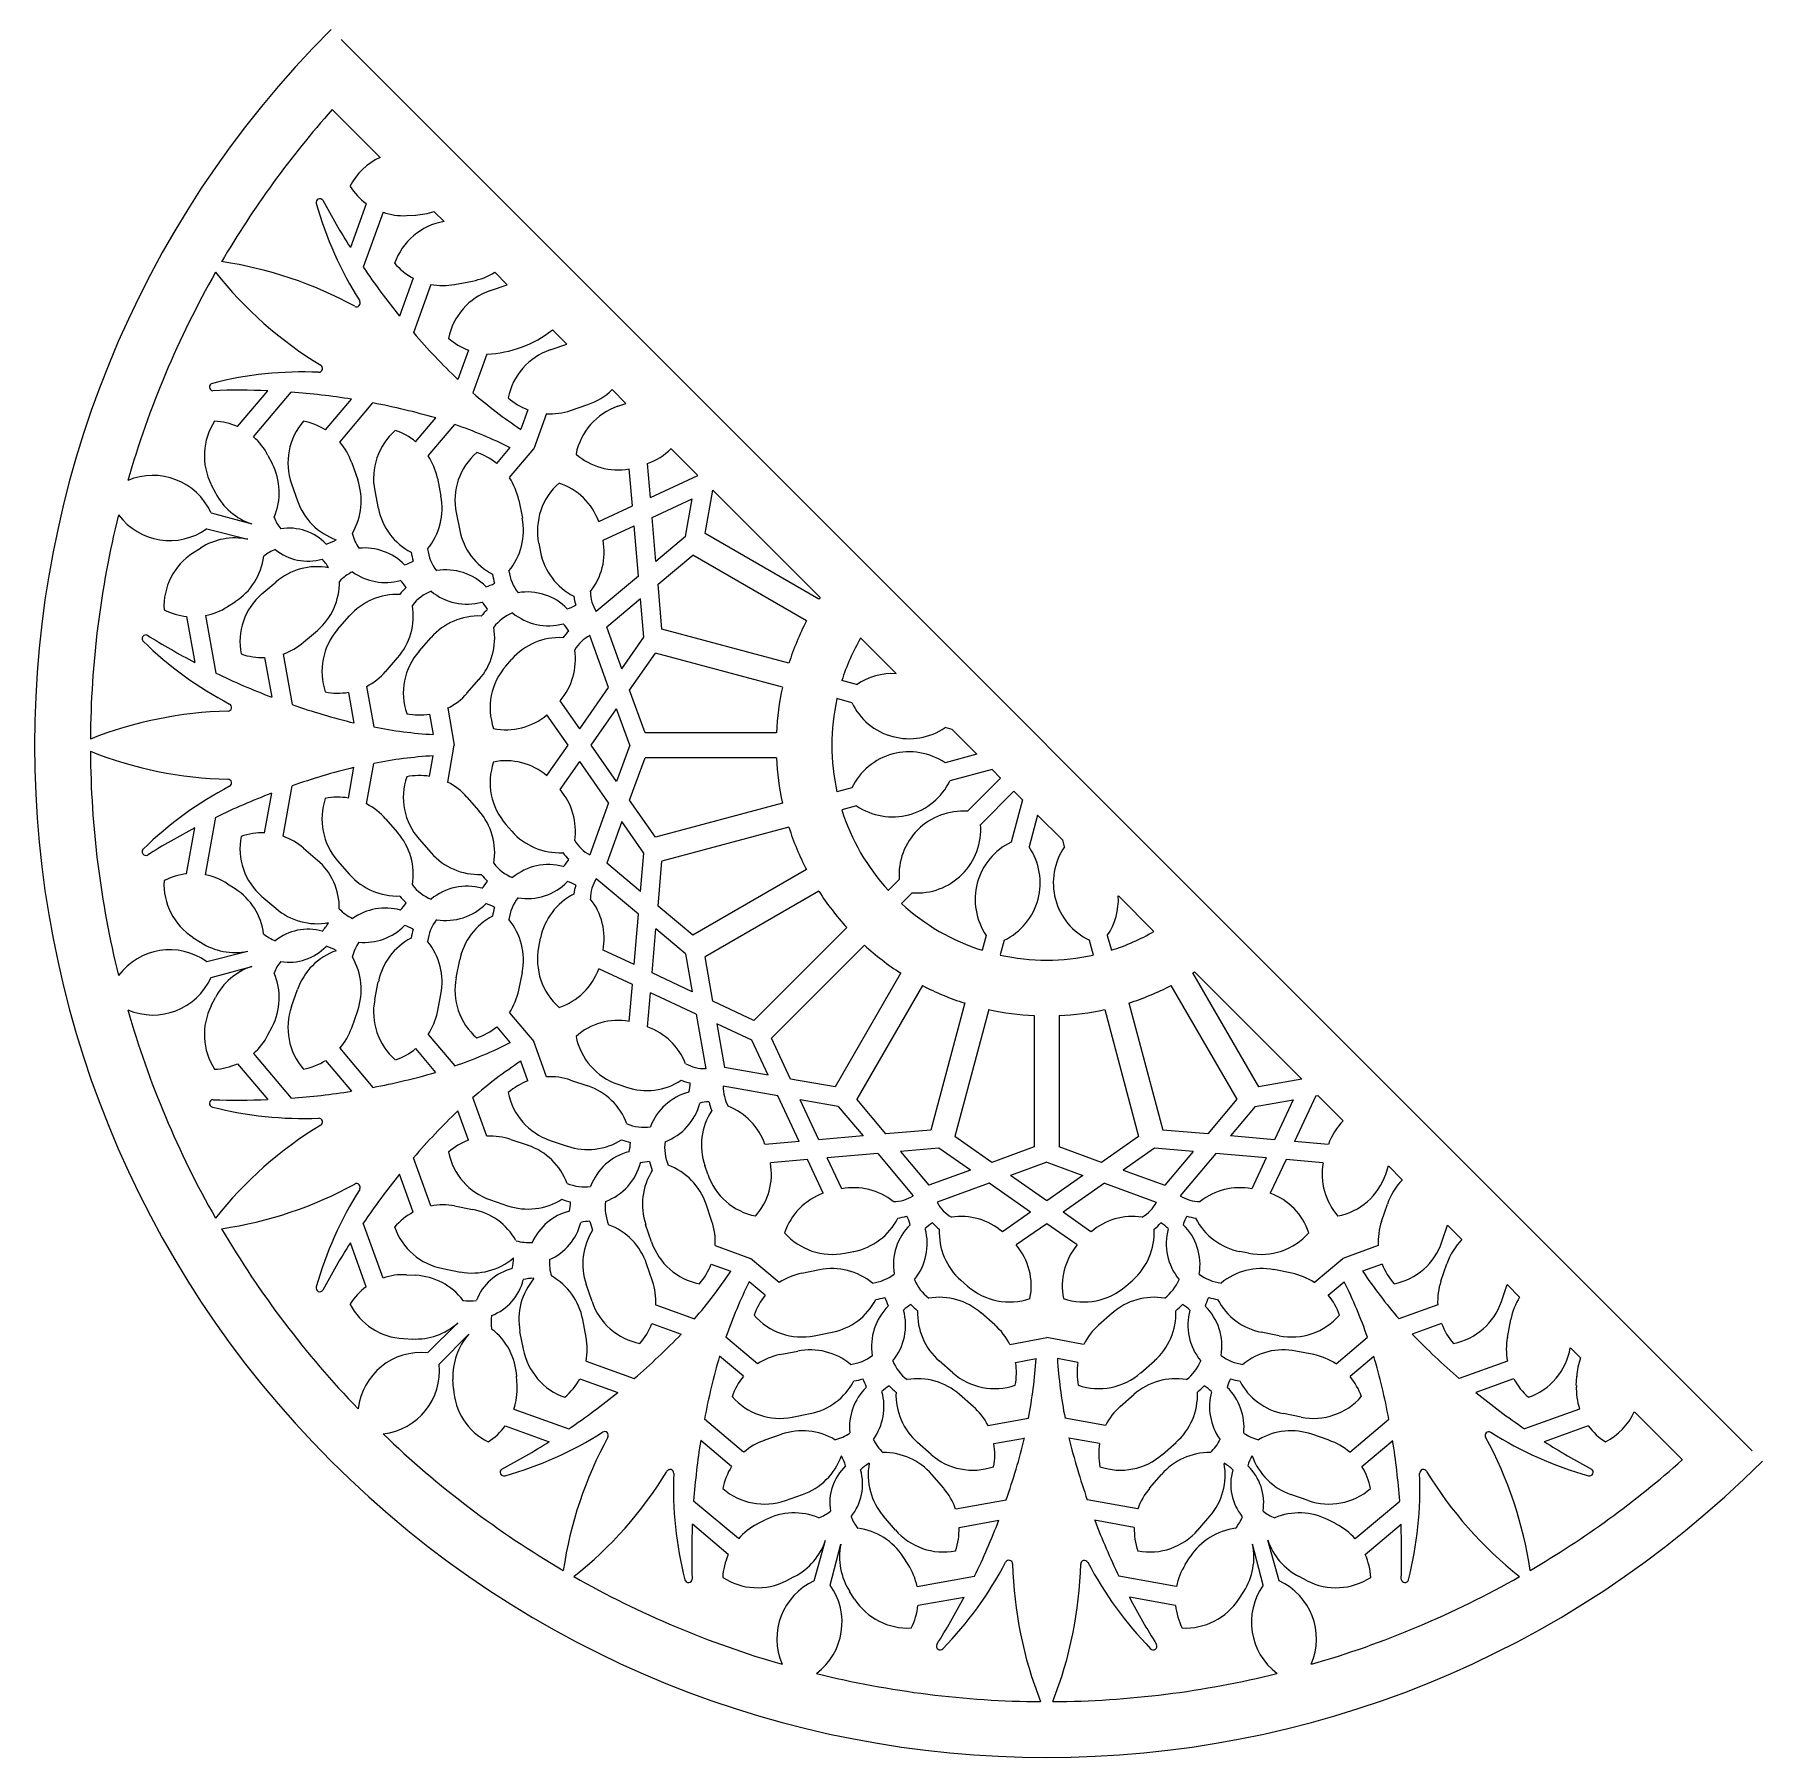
# Model space of a CAD drawing. Extents: x 60 to 307, y -7 to 240.
# Drawn here: x 59.9 to 183.6, y -7.1 to 116.3 of the extents above; entities that cross this region are included whole.
import ezdxf

# ---------------------------------------------------------------- set-up
doc = ezdxf.new("R2010")
doc.units = 0
doc.layers.get('0').update_dxf_attribs({"linetype": 'CONTINUOUS'})

msp = doc.modelspace()

# ---------------------------------------------------------------- linework, layer by layer
for p, q in [((81.83, 115.94), (182.89, 14.87)), ((81.18, 110.93), (84.61, 107.49)), ((83.62, 104.19), (82.48, 101.04)), ((84.82, 103.57), (83.4, 99.64)), ((86.51, 103.34), (87.16, 103.37)), ((88.47, 103.63), (89.2, 102.91)), ((92.83, 99.28), (93.72, 98.38)), ((86.98, 98.85), (86, 96.14)), ((88.25, 98.4), (87, 94.95)), ((89.95, 98.4), (91.23, 98.64)), ((92.51, 97.97), (93.72, 98.38)), ((96.79, 93.71), (97.99, 94.12)), ((96.96, 95.15), (97.99, 94.12)), ((90.94, 93.69), (90.18, 91.59)), ((92.26, 93.41), (91.26, 90.64)), ((74.4, 88.22), (76.56, 90.79)), ((75.53, 87.49), (78.23, 90.69)), ((101.23, 90.88), (102.22, 89.88)), ((80.71, 87.98), (82.57, 90.19)), ((81.72, 87.11), (84.09, 89.92)), ((95.2, 89.43), (94.69, 88.03)), ((96.52, 89.15), (95.61, 86.62)), ((98.25, 89.38), (99.49, 89.8)), ((101.64, 89.69), (102.22, 89.88)), ((87.15, 87.13), (88.6, 88.84)), ((88.06, 86.12), (89.96, 88.38)), ((92.97, 85.57), (93.93, 86.72)), ((105.46, 86.64), (107.38, 84.73)), ((76.58, 86.15), (76.88, 85.57)), ((82.58, 85.64), (83.01, 84.41)), ((93.87, 84.57), (95.61, 86.62)), ((103.97, 83.14), (103.76, 85.58)), ((88.71, 84.52), (88.97, 83.25)), ((102.68, 82.54), (102.45, 85.19)), ((103.97, 83.14), (107.38, 84.73)), ((72.51, 84.06), (72.81, 83.48)), ((78.26, 84.13), (78.69, 82.9)), ((84.23, 83.63), (84.48, 82.35)), ((94.54, 82.95), (94.8, 81.67)), ((104.1, 81.72), (106.97, 83.06)), ((106.49, 80.34), (106.97, 83.06)), ((107.89, 80.56), (108.44, 83.67)), ((108.44, 83.67), (116.13, 75.98)), ((72.51, 82.05), (75.42, 81.25)), ((90.06, 82.06), (90.31, 80.78)), ((100.27, 81.42), (102.68, 82.54)), ((104.37, 78.57), (104.1, 81.72)), ((72.2, 80.91), (75.13, 80.15)), ((100.59, 80.08), (102.8, 81.12)), ((103.12, 77.52), (102.8, 81.12)), ((116.04, 75.86), (107.89, 80.56)), ((71.2, 79.17), (71.75, 79.52)), ((95.97, 79.87), (96.1, 79.23)), ((106.49, 80.34), (104.37, 78.57)), ((104.52, 76.94), (107, 79.02)), ((115.15, 74.31), (107, 79.02)), ((76.15, 76.24), (77.14, 77.09)), ((103.12, 77.52), (100.08, 74.97)), ((104.8, 73.71), (104.52, 76.94)), ((73.68, 75.33), (74.23, 75.68)), ((103.26, 75.88), (100.84, 73.85)), ((103.5, 73.14), (103.26, 75.88)), ((70.75, 74.63), (71.34, 71.32)), ((72.1, 74.69), (72.84, 70.57)), ((81.56, 73.68), (82.42, 74.66)), ((79.13, 72.78), (80.12, 73.63)), ((87.4, 72.13), (88.26, 73.11)), ((100.98, 69.53), (99.63, 73.26)), ((101.92, 70.87), (100.84, 73.85)), ((101.92, 70.87), (103.5, 73.14)), ((113.89, 71.28), (104.8, 73.71)), ((119.02, 73.09), (121.57, 70.53)), ((77.66, 71.93), (78.3, 68.31)), ((102.48, 69.34), (104.34, 71.99)), ((113.43, 69.55), (104.34, 71.99)), ((76.34, 71.68), (76.85, 68.84)), ((85, 70.67), (85.86, 71.65)), ((93.61, 71.07), (94.04, 71.56)), ((83.63, 69.61), (84.15, 66.71)), ((90.83, 69.12), (91.69, 70.1)), ((98.91, 66.57), (100.98, 69.53)), ((103.59, 66.3), (102.48, 69.34)), ((118.74, 69.75), (117.68, 70.03)), ((82.35, 69.19), (82.74, 66.99)), ((98.91, 66.57), (97.5, 68.58)), ((118.39, 68.45), (117.33, 68.74)), ((88.16, 67.63), (88.42, 66.16)), ((89.45, 68.05), (89.92, 65.4)), ((98.09, 65.4), (96.56, 67.58)), ((99.72, 65.4), (101.54, 68)), ((102.49, 65.4), (101.54, 68)), ((113, 66.3), (103.59, 66.3)), ((125.58, 66.53), (125.08, 66.66)), ((125.58, 66.53), (127.35, 64.76)), ((88.16, 63.18), (88.42, 64.65)), ((89.45, 62.76), (89.92, 65.4)), ((96.56, 63.23), (98.09, 65.4)), ((101.54, 62.81), (99.72, 65.4)), ((102.49, 65.4), (101.54, 62.81)), ((102.48, 61.47), (103.59, 64.51)), ((113, 64.51), (103.59, 64.51)), ((127.35, 64.76), (125.08, 64.15)), ((82.35, 61.62), (82.74, 63.82)), ((83.63, 61.2), (84.15, 64.1)), ((97.5, 62.23), (98.91, 64.24)), ((100.98, 61.27), (98.91, 64.24)), ((128.45, 63.66), (125.43, 62.85)), ((128.45, 63.66), (129.06, 63.05)), ((76.34, 59.13), (76.85, 61.97)), ((77.66, 58.88), (78.3, 62.5)), ((118.39, 62.35), (117.33, 62.07)), ((129.06, 63.05), (126.68, 60.68)), ((130.01, 62.1), (127.63, 59.73)), ((130.01, 62.1), (130.62, 61.49)), ((90.83, 61.69), (91.69, 60.71)), ((100.98, 61.27), (99.63, 57.55)), ((104.34, 58.82), (102.48, 61.47)), ((113.43, 61.26), (104.34, 58.82)), ((118.73, 61.06), (117.68, 60.78)), ((130.62, 61.49), (129.81, 58.47)), ((70.75, 56.18), (71.34, 59.49)), ((72.1, 56.12), (72.84, 60.24)), ((85, 60.14), (85.86, 59.16)), ((93.61, 59.73), (94.04, 59.24)), ((101.92, 59.93), (100.84, 56.96)), ((103.5, 57.67), (101.92, 59.93)), ((113.89, 59.53), (104.8, 57.09)), ((131.71, 60.39), (131.1, 58.13)), ((131.71, 60.39), (133.48, 58.62)), ((87.4, 58.67), (88.26, 57.69)), ((133.48, 58.62), (133.62, 58.13)), ((79.13, 58.03), (80.12, 57.18)), ((81.56, 57.12), (82.42, 56.14)), ((103.26, 54.92), (100.84, 56.96)), ((103.26, 54.92), (103.5, 57.67)), ((104.52, 53.87), (104.8, 57.09)), ((103.12, 53.29), (100.08, 55.84)), ((115.15, 56.5), (107, 51.79)), ((121.79, 55.78), (121.01, 55)), ((73.68, 55.48), (74.23, 55.13)), ((76.15, 54.57), (77.14, 53.72)), ((116.04, 54.95), (107.89, 50.24)), ((122.73, 54.83), (121.96, 54.06)), ((137.49, 54.61), (140.04, 52.06)), ((102.8, 49.69), (103.12, 53.29)), ((107, 51.79), (104.52, 53.87)), ((104.1, 49.09), (104.37, 52.24)), ((106.49, 50.47), (104.37, 52.24)), ((118.04, 52.35), (111.38, 45.69)), ((71.2, 51.64), (71.75, 51.29)), ((95.97, 50.94), (96.1, 51.58)), ((119.3, 51.08), (112.65, 44.43)), ((128.02, 51.78), (127.73, 50.72)), ((129.31, 51.43), (129.03, 50.38)), ((135.41, 51.43), (135.69, 50.38)), ((136.7, 51.78), (136.99, 50.72)), ((72.2, 49.9), (75.13, 50.66)), ((72.51, 48.76), (75.42, 49.56)), ((90.06, 48.75), (90.31, 50.03)), ((102.8, 49.69), (100.59, 50.72)), ((106.49, 50.47), (106.97, 47.75)), ((108.45, 47.06), (107.89, 50.24)), ((84.23, 47.18), (84.48, 48.46)), ((94.54, 47.86), (94.8, 49.13)), ((102.68, 48.27), (100.27, 49.39)), ((106.97, 47.75), (104.1, 49.09)), ((121.91, 49.09), (117.2, 40.93)), ((142.81, 49.09), (147.52, 40.93)), ((142.94, 49.17), (150.63, 41.48)), ((72.51, 46.75), (72.81, 47.33)), ((78.26, 46.68), (78.69, 47.91)), ((88.71, 46.28), (88.97, 47.56)), ((102.45, 45.62), (102.68, 48.27)), ((103.76, 45.23), (103.97, 47.66)), ((107.25, 46.14), (103.97, 47.66)), ((111.38, 45.69), (108.45, 47.06)), ((123.46, 48.19), (118.75, 40.04)), ((141.26, 48.19), (145.97, 40.04)), ((82.58, 45.17), (83.01, 46.41)), ((93.87, 46.24), (95.61, 44.18)), ((107.25, 46.14), (107.94, 42.23)), ((126.49, 46.94), (124.05, 37.84)), ((128.21, 46.48), (125.78, 37.38)), ((131.47, 46.05), (131.47, 36.63)), ((133.25, 46.05), (133.25, 36.63)), ((136.51, 46.48), (138.94, 37.38)), ((138.23, 46.94), (140.67, 37.84)), ((76.58, 44.66), (76.88, 45.24)), ((88.06, 44.68), (89.96, 42.43)), ((92.97, 45.23), (93.93, 44.09)), ((111.24, 44.28), (108.73, 45.45)), ((108.73, 45.45), (109.28, 42.33)), ((81.72, 43.7), (84.09, 40.89)), ((87.15, 43.67), (88.59, 41.97)), ((96.52, 41.66), (95.61, 44.18)), ((112.4, 41.78), (111.24, 44.28)), ((114.01, 41.49), (112.65, 44.43)), ((74.39, 42.59), (76.56, 40.02)), ((75.53, 43.32), (78.23, 40.12)), ((80.71, 42.83), (82.56, 40.62)), ((95.2, 41.37), (94.69, 42.78)), ((112.4, 41.78), (109.28, 42.33)), ((98.25, 41.42), (99.49, 41.01)), ((101.64, 41.12), (102.26, 40.91)), ((113.09, 40.29), (109.19, 40.98)), ((117.2, 40.93), (114.01, 41.49)), ((150.63, 41.48), (147.52, 40.93)), ((92.26, 37.4), (91.26, 40.17)), ((114.62, 37.02), (113.09, 40.29)), ((116.04, 37.14), (114.7, 40.01)), ((117.42, 39.53), (114.7, 40.01)), ((120.83, 37.56), (118.75, 40.04)), ((145.97, 40.04), (143.89, 37.56)), ((147.3, 39.53), (150.01, 40.01)), ((150.01, 40.01), (148.68, 37.14)), ((151.63, 40.29), (150.1, 37.02)), ((151.63, 40.29), (151.78, 40.32)), ((151.78, 40.32), (153.6, 38.51)), ((90.94, 37.12), (90.18, 39.22)), ((117.42, 39.53), (119.2, 37.42)), ((147.3, 39.53), (145.52, 37.42)), ((93.98, 37.16), (95.21, 36.75)), ((119.2, 37.42), (116.04, 37.14)), ((124.05, 37.84), (120.83, 37.56)), ((128.43, 35.52), (125.78, 37.38)), ((138.94, 37.38), (136.29, 35.52)), ((143.89, 37.56), (140.67, 37.84)), ((148.68, 37.14), (145.52, 37.42)), ((96.79, 37.1), (98.02, 36.68)), ((114.62, 37.02), (112.18, 36.8)), ((120.25, 36.16), (116.64, 35.85)), ((120.25, 36.16), (122.79, 33.13)), ((124.63, 36.55), (121.88, 36.31)), ((121.88, 36.31), (123.91, 33.88)), ((126.89, 34.96), (124.63, 36.55)), ((131.47, 36.63), (128.43, 35.52)), ((136.29, 35.52), (133.25, 36.63)), ((140.09, 36.55), (137.83, 34.96)), ((142.84, 36.31), (140.09, 36.55)), ((142.84, 36.31), (140.81, 33.88)), ((144.47, 36.16), (141.92, 33.13)), ((148.07, 35.85), (144.47, 36.16)), ((152.53, 36.8), (150.1, 37.02)), ((86.98, 31.96), (86, 34.67)), ((88.24, 32.41), (87, 35.86)), ((108.08, 34.68), (107.87, 35.3)), ((115.22, 35.72), (112.57, 35.49)), ((116.35, 33.31), (115.22, 35.72)), ((117.68, 33.63), (116.64, 35.85)), ((126.89, 34.96), (123.91, 33.88)), ((132.36, 35.53), (129.77, 34.59)), ((132.36, 35.53), (134.95, 34.59)), ((137.83, 34.96), (140.81, 33.88)), ((148.07, 35.85), (147.04, 33.63)), ((149.5, 35.72), (148.37, 33.31)), ((152.14, 35.49), (149.5, 35.72)), ((156.64, 34.68), (156.84, 35.27)), ((156.84, 35.27), (157.83, 34.27)), ((128.23, 34.03), (124.51, 32.67)), ((131.19, 31.95), (128.23, 34.03)), ((132.36, 32.77), (129.77, 34.59)), ((134.95, 34.59), (132.36, 32.77)), ((136.49, 34.03), (133.53, 31.95)), ((136.49, 34.03), (140.21, 32.67)), ((89.95, 32.41), (91.23, 32.16)), ((92.51, 32.83), (93.74, 32.42)), ((108.38, 31.3), (107.96, 32.53)), ((156.34, 31.3), (156.76, 32.53)), ((84.82, 27.24), (83.39, 31.17)), ((104.05, 29.83), (103.63, 31.07)), ((131.19, 31.95), (129.19, 30.55)), ((132.36, 31.13), (130.18, 29.61)), ((134.54, 29.61), (132.36, 31.13)), ((135.53, 30.55), (133.53, 31.95)), ((160.67, 29.83), (161.07, 31.03)), ((161.07, 31.03), (162.1, 30)), ((83.61, 26.62), (82.48, 29.77)), ((108.61, 29.56), (111.14, 28.65)), ((113.19, 26.92), (111.14, 28.65)), ((117.9, 29.01), (118.53, 29.14)), ((146.82, 29.01), (146.18, 29.14)), ((151.52, 26.92), (153.58, 28.65)), ((156.11, 29.56), (153.58, 28.65)), ((86.5, 27.47), (87.15, 27.44)), ((89.1, 27.92), (90.38, 27.67)), ((104.12, 27.02), (103.7, 28.26)), ((108.33, 28.24), (109.74, 27.73)), ((114.81, 27.58), (116.09, 27.84)), ((149.91, 27.58), (148.63, 27.84)), ((156.39, 28.24), (154.98, 27.73)), ((160.6, 27.02), (161.02, 28.26)), ((99.79, 25.55), (99.37, 26.79)), ((112.19, 26.01), (111.05, 26.98)), ((126.69, 26.66), (126.2, 27.09)), ((138.03, 26.66), (138.52, 27.09)), ((152.53, 26.01), (153.67, 26.98)), ((164.93, 25.55), (165.34, 26.77)), ((165.34, 26.77), (166.23, 25.87)), ((104.35, 25.31), (107.13, 24.31)), ((160.37, 25.31), (157.59, 24.31)), ((88.02, 21.9), (90.17, 24.02)), ((99.36, 22.99), (99.12, 24.27)), ((104.08, 23.98), (106.17, 23.22)), ((128.65, 23.88), (127.67, 24.74)), ((136.07, 23.88), (137.05, 24.74)), ((160.64, 23.98), (158.54, 23.22)), ((165.36, 22.99), (165.6, 24.27)), ((86.28, 22.91), (86.93, 22.87)), ((88.85, 21.06), (90.97, 23.22)), ((94.87, 22.14), (94.63, 23.42)), ((111.64, 21.1), (109.38, 23)), ((115.71, 23.1), (116.98, 23.36)), ((129.71, 22.49), (132.36, 22.97)), ((135, 22.49), (132.36, 22.97)), ((149.01, 23.1), (147.73, 23.36)), ((153.08, 21.1), (155.33, 23)), ((99.36, 21.29), (102.81, 20.04)), ((110.63, 20.2), (108.92, 21.64)), ((113.24, 21.76), (114.52, 22.01)), ((125.63, 20.44), (124.65, 21.3)), ((130.13, 21.2), (131.6, 21.47)), ((134.59, 21.2), (133.12, 21.47)), ((139.09, 20.44), (140.07, 21.3)), ((151.48, 21.76), (150.2, 22.01)), ((154.09, 20.2), (155.8, 21.64)), ((165.36, 21.29), (161.9, 20.04)), ((169.87, 22.24), (170.59, 21.52)), ((89.86, 19.32), (89.83, 19.97)), ((94.43, 19.55), (94.39, 20.2)), ((98.91, 20.03), (101.63, 19.05)), ((165.8, 20.02), (163.09, 19.04)), ((170.29, 19.55), (170.32, 20.2)), ((127.09, 18.04), (126.11, 18.9)), ((137.62, 18.04), (138.6, 18.9)), ((94.19, 17.86), (98.12, 16.44)), ((114.13, 17.27), (115.41, 17.53)), ((150.59, 17.27), (149.31, 17.53)), ((170.53, 17.86), (166.59, 16.44)), ((174.45, 17.66), (177.89, 14.22)), ((93.57, 16.66), (96.72, 15.52)), ((110.65, 14.77), (107.85, 17.14)), ((128.15, 16.68), (131.06, 17.2)), ((136.57, 16.68), (133.66, 17.2)), ((154.06, 14.77), (156.87, 17.14)), ((171.15, 16.66), (167.99, 15.52)), ((109.78, 13.75), (107.58, 15.61)), ((112.13, 15.62), (113.36, 16.05)), ((124.08, 14.61), (123.1, 15.47)), ((128.58, 15.39), (130.77, 15.78)), ((136.14, 15.39), (133.94, 15.78)), ((140.64, 14.61), (141.62, 15.47)), ((152.59, 15.62), (151.36, 16.05)), ((154.94, 13.75), (157.14, 15.61)), ((124.99, 12.18), (124.14, 13.16)), ((139.73, 12.18), (140.58, 13.16)), ((110.27, 8.58), (107.07, 11.27)), ((113.64, 11.31), (114.87, 11.74)), ((125.84, 10.7), (129.45, 11.35)), ((138.88, 10.7), (135.26, 11.35)), ((151.08, 11.31), (149.85, 11.74)), ((154.45, 8.58), (157.64, 11.27)), ((111.61, 9.63), (112.19, 9.92)), ((121.52, 9.19), (120.67, 10.18)), ((143.19, 9.19), (144.04, 10.18)), ((153.1, 9.63), (152.52, 9.92)), ((109.54, 7.44), (106.98, 9.6)), ((126.08, 9.38), (128.92, 9.89)), ((138.63, 9.38), (135.79, 9.89)), ((155.18, 7.44), (157.74, 9.6)), ((115.71, 5.55), (116.52, 8.47)), ((116.85, 5.25), (117.61, 8.17)), ((147.87, 5.25), (147.11, 8.17)), ((149.01, 5.55), (148.2, 8.47)), ((122.43, 6.73), (122.08, 7.27)), ((142.28, 6.73), (142.63, 7.27)), ((113.7, 5.56), (114.28, 5.86)), ((123.07, 5.15), (127.19, 5.88)), ((141.64, 5.15), (137.52, 5.88)), ((151.02, 5.56), (150.44, 5.86)), ((118.59, 4.25), (118.24, 4.79)), ((123.14, 3.8), (126.44, 4.39)), ((141.58, 3.79), (138.28, 4.39)), ((146.12, 4.25), (146.47, 4.79))]:
    msp.add_line(p, q)
for centre, radius, start, end in [((132.36, 65.4), 72.5, 135, 315), ((132.36, 65.4), 68.5, 138.3476, 149.6346), ((86.5, 103.37), 4.54, 114.6323, 153.0612), ((86.28, 107.87), 4.54, 212.6401, 234.1011), ((80.29, 104.28), 0.268, 34.9796, 195.6264), ((105.24, 111.26), 26.17, 195.6264, 212.4438), ((125.7, 128.4), 51.15, 207.9381, 212.3327), ((86.28, 107.87), 4.54, 251.2219, 272.8507), ((89.94, 98.43), 4.54, 99.4924, 160.9477), ((86.93, 107.91), 4.54, 272.8507, 289.8431), ((132.36, 65.4), 68.5, 150.363, 163.9307), ((95.18, 116.98), 28.52, 218.3676, 238.6807), ((69.11, 71.82), 28.52, 61.3193, 81.6343), ((125.7, 128.4), 51.15, 214.2104, 219.1002), ((89.1, 102.87), 4.54, 220.5266, 242.15), ((90.38, 103.11), 4.54, 280.7372, 302.5431), ((89.1, 102.87), 4.54, 259.1244, 280.7372), ((93.97, 93.67), 4.54, 108.7205, 168.9311), ((82.92, 97.07), 0.268, 241.3193, 32.4438), ((125.7, 128.4), 51.15, 220.8377, 226.0228), ((92.52, 97.95), 4.54, 228.5099, 249.6309), ((91.93, 101.54), 8.13, 272.3589, 308.2127), ((98.24, 89.41), 4.54, 108.7205, 168.9311), ((79.09, 65.97), 26.17, 87.5562, 104.3736), ((80.22, 92.39), 0.268, 267.5562, 58.6807), ((72.66, 91.06), 0.268, 104.3736, 265.0204), ((74.48, 39.68), 51.15, 87.6673, 92.0619), ((74.48, 39.68), 51.15, 80.8998, 85.7896), ((113.04, 115.68), 33.19, 228.9887, 236.4285), ((98.03, 94.1), 4.54, 288.7205, 314.7597), ((74.48, 39.68), 51.15, 73.9754, 79.1623), ((96.8, 93.68), 4.54, 228.5099, 249.3793), ((96.8, 93.68), 4.54, 266.5126, 288.7205), ((103.1, 85.38), 4.54, 108.7205, 168.9311), ((76.56, 86.14), 4.54, 146.9388, 207.1493), ((72.54, 84.08), 4.54, 65.8989, 87.3599), ((82.55, 85.63), 4.54, 139.0523, 199.2628), ((78.29, 84.14), 4.54, 57.85, 79.4734), ((88.68, 84.52), 4.54, 131.0689, 191.2795), ((84.26, 83.64), 4.54, 50.3691, 71.4901), ((79.16, 56.99), 33.19, 63.5715, 71.0113), ((72.54, 84.08), 4.54, 27.1493, 48.7781), ((78.29, 84.14), 4.54, 19.2628, 40.8756), ((102.26, 89.87), 4.54, 289.2057, 314.7597), ((72.84, 83.5), 4.54, 337.1413, 27.1493), ((84.26, 83.64), 4.54, 11.2795, 33.225), ((94.51, 82.94), 4.54, 131.0689, 191.2795), ((90.09, 82.06), 4.54, 50.6207, 71.4901), ((101.65, 89.66), 4.54, 228.5099, 280.141), ((68.34, 80.16), 4.57, 24.4111, 113.2803), ((78.72, 82.91), 4.54, 329.2548, 19.2628), ((90.09, 82.06), 4.54, 11.2795, 33.4874), ((100.42, 80.76), 4.54, 131.0689, 191.2795), ((96, 79.87), 4.54, 19.859, 71.4901), ((76.85, 85.56), 4.54, 207.1493, 251.6416), ((84.51, 82.36), 4.54, 320.39, 11.2795), ((132.36, 65.4), 68.5, 166.0664, 179.6346), ((69.54, 84.63), 4.57, 216.7186, 305.5889), ((80.07, 82.92), 3.28, 201.3344, 218.1859), ((82.98, 84.4), 4.54, 199.2628, 250.4155), ((88.94, 83.24), 4.54, 191.2795, 242.3082), ((78.08, 77.26), 3.69, 43.8, 99.1177), ((85.81, 81.35), 3.28, 193.4479, 214.1545), ((94.77, 81.67), 4.54, 191.2795, 242.3082), ((90.34, 80.78), 4.54, 320.39, 11.2795), ((74.21, 75.71), 4.54, 78.3584, 122.8507), ((78.32, 76.38), 3.28, 111.8141, 128.6656), ((79.43, 82.28), 3.69, 230.8823, 286.2), ((79.82, 82.95), 3.28, 286.4914, 300.0404), ((83.49, 75.5), 4.03, 44.582, 95.5993), ((91.26, 79.91), 4.48, 188.8309, 197.2172), ((91.26, 79.89), 3.28, 187.5964, 217.5301), ((100.55, 80.12), 4.54, 191.2795, 242.9537), ((96.12, 79.23), 4.54, 321.2715, 10.7943), ((73.67, 75.35), 4.54, 122.8507, 183.0612), ((71.77, 79.5), 4.54, 302.8507, 352.8587), ((80.1, 73.65), 4.54, 79.5845, 130.7372), ((78.08, 76.48), 3.28, 29.9596, 43.5086), ((85.43, 81.47), 3.28, 286.4914, 298.1535), ((77.16, 77.07), 4.54, 310.7372, 0.7452), ((84.08, 74.88), 3.28, 115.9088, 136.5521), ((84.99, 81.09), 4.03, 234.3591, 285.418), ((83.68, 74.96), 3.28, 31.8465, 43.5086), ((89.32, 73.93), 4.03, 44.582, 99.4395), ((91.26, 79.89), 3.28, 286.4914, 298.1535), ((97.09, 78.33), 4.48, 188.8309, 197.2172), ((97.09, 78.32), 3.28, 187.5964, 217.5301), ((79.11, 72.8), 4.54, 130.7372, 190.9477), ((85.84, 71.67), 4.54, 87.6918, 138.7205), ((89.51, 73.4), 4.48, 132.7828, 141.1691), ((89.52, 73.41), 3.28, 112.4699, 142.4036), ((90.83, 79.54), 4.03, 230.5605, 285.418), ((89.52, 73.41), 3.28, 31.8465, 43.5086), ((95.15, 72.35), 4.03, 44.582, 99.4395), ((102.91, 76.76), 4.48, 188.8309, 197.2172), ((102.46, 76.44), 2.79, 180.8844, 211.6876), ((132.36, 65.4), 19.38, 146.9137, 147.3559), ((71.22, 79.14), 4.54, 242.6401, 264.1011), ((71.22, 79.14), 4.54, 281.2219, 302.8507), ((82.45, 74.65), 4.54, 318.7205, 9.61), ((91.67, 70.12), 4.54, 87.6918, 138.7205), ((95.35, 71.84), 4.48, 132.7828, 141.1691), ((95.35, 71.85), 3.28, 112.4699, 142.4036), ((96.66, 77.99), 4.03, 230.5605, 285.418), ((97.09, 78.32), 3.28, 286.4914, 298.1535), ((132.36, 65.4), 19.38, 152.6441, 162.3559), ((67.83, 73.03), 0.268, 64.9796, 225.6264), ((95.09, 116.63), 51.15, 237.9381, 242.3327), ((84.98, 70.69), 4.54, 138.7205, 198.9311), ((88.28, 73.09), 4.54, 318.7205, 9.61), ((97.46, 68.57), 4.54, 87.0463, 138.7205), ((101.18, 70.29), 4.48, 132.7828, 141.1691), ((95.35, 71.85), 3.28, 31.8465, 43.5086), ((100.95, 70.8), 2.79, 118.3124, 149.1156), ((132.36, 65.4), 15.39, 150.0618, 162.5038), ((85.94, 91.55), 26.17, 225.6264, 242.4438), ((76.17, 76.22), 4.54, 250.5266, 272.15), ((76.17, 76.22), 4.54, 289.1244, 310.7372), ((90.81, 69.14), 4.54, 138.7205, 198.9311), ((94.06, 71.54), 4.54, 319.2057, 8.7285), ((95.09, 116.63), 51.15, 244.2104, 249.1002), ((81.59, 73.67), 4.54, 296.775, 318.7205), ((97.03, 68.08), 4.54, 138.7205, 198.9311), ((132.36, 65.4), 19.38, 167.6441, 177.3559), ((121.31, 65.96), 4.57, 86.678, 124.2162), ((73.71, 68.11), 0.268, 271.3193, 62.4438), ((95.09, 116.63), 51.15, 250.8377, 256.0228), ((81.59, 73.67), 4.54, 258.5099, 279.6309), ((87.42, 72.11), 4.54, 296.5126, 318.7205), ((132.36, 65.4), 15.39, 167.4962, 192.5038), ((122.51, 70.44), 4.57, 205.7277, 304.2723), ((74.37, 39.33), 28.52, 91.3193, 111.6343), ((87.42, 72.11), 4.54, 258.5099, 279.3793), ((93.63, 71.05), 4.54, 258.5099, 310.141), ((90.49, 99.29), 33.19, 258.9887, 266.4285), ((132.36, 65.4), 68.5, 180.363, 193.9307), ((74.37, 91.48), 28.52, 248.3676, 268.6807), ((90.49, 31.52), 33.19, 93.5715, 101.0113), ((132.36, 65.4), 19.38, 182.6441, 192.3559), ((122.51, 60.36), 4.57, 55.7838, 154.2162), ((95.09, 14.18), 51.15, 103.9754, 109.1623), ((90.81, 61.67), 4.54, 161.0689, 221.2795), ((87.42, 58.69), 4.54, 80.6207, 101.4901), ((97.03, 62.73), 4.54, 161.0689, 221.2795), ((93.63, 59.75), 4.54, 49.859, 101.4901), ((85.94, 39.26), 26.17, 117.5562, 134.3736), ((95.09, 14.18), 51.15, 110.8998, 115.7896), ((73.71, 62.7), 0.268, 297.5562, 88.6807), ((87.42, 58.69), 4.54, 41.2795, 63.4874), ((94.06, 59.26), 4.54, 351.2715, 40.7943), ((121.31, 64.84), 4.57, 235.7277, 334.2723), ((84.98, 60.12), 4.54, 161.0689, 221.2795), ((81.59, 57.14), 4.54, 80.3691, 101.4901), ((81.59, 57.14), 4.54, 41.2795, 63.225), ((88.28, 57.71), 4.54, 350.39, 41.2795), ((132.36, 65.4), 15.39, 197.4962, 222.5038), ((126.35, 56.11), 4.57, 85.7838, 184.2162), ((95.09, 14.18), 51.15, 117.6673, 122.0619), ((132.36, 65.4), 19.38, 197.6441, 207.3559), ((123.07, 59.39), 4.57, 265.7277, 4.2723), ((79.11, 58.01), 4.54, 169.0523, 229.2628), ((76.17, 54.59), 4.54, 87.85, 109.4734), ((76.17, 54.59), 4.54, 49.2628, 70.8756), ((82.45, 56.16), 4.54, 350.39, 41.2795), ((97.46, 62.24), 4.54, 221.2795, 272.9537), ((100.95, 60.01), 2.79, 210.8844, 241.6876), ((131.8, 54.35), 4.57, 115.7838, 214.2162), ((67.83, 57.78), 0.268, 134.3736, 295.0204), ((77.15, 53.74), 4.54, 359.2548, 49.2628), ((91.67, 60.69), 4.54, 221.2795, 272.3082), ((95.35, 58.95), 3.28, 217.5964, 247.5301), ((101.18, 60.52), 4.48, 218.8309, 227.2172), ((95.35, 58.95), 3.28, 316.4914, 328.1535), ((127.32, 55.55), 4.57, 295.7277, 34.2723), ((137.4, 55.55), 4.57, 145.7838, 244.2162), ((73.67, 55.46), 4.54, 176.9388, 237.1493), ((71.22, 51.67), 4.54, 95.8989, 117.3599), ((71.22, 51.67), 4.54, 57.1493, 78.7781), ((85.84, 59.14), 4.54, 221.2795, 272.3082), ((95.35, 58.96), 4.48, 218.8309, 227.2172), ((96.66, 52.82), 4.03, 74.582, 129.4395), ((102.46, 54.37), 2.79, 148.3124, 179.1156), ((71.76, 51.31), 4.54, 7.1413, 57.1493), ((89.51, 57.41), 4.48, 218.8309, 227.2172), ((89.52, 57.4), 3.28, 217.5964, 247.5301), ((90.83, 51.27), 4.03, 74.582, 129.4395), ((89.52, 57.4), 3.28, 316.4914, 328.1535), ((97.09, 52.49), 3.28, 142.4699, 172.4036), ((95.15, 58.45), 4.03, 260.5605, 315.418), ((100.55, 50.69), 4.54, 117.0463, 168.7205), ((97.09, 52.49), 3.28, 61.8465, 73.5086), ((102.91, 54.05), 4.48, 162.7828, 171.1691), ((132.36, 65.4), 19.38, 212.6441, 222.3559), ((132.92, 54.35), 4.57, 325.7277, 3.2667), ((80.1, 57.16), 4.54, 229.2628, 280.4155), ((84.07, 55.94), 3.28, 223.4479, 244.1545), ((84.99, 49.71), 4.03, 74.582, 125.5993), ((83.68, 55.85), 3.28, 316.4914, 328.1535), ((89.32, 56.88), 4.03, 260.5605, 315.418), ((91.26, 50.91), 3.28, 61.8465, 73.5086), ((97.09, 52.47), 4.48, 162.7828, 171.1691), ((96.12, 51.57), 4.54, 349.2057, 38.7285), ((132.36, 65.4), 15.39, 227.4962, 252.5038), ((79.43, 48.53), 3.69, 73.8, 129.1177), ((78.08, 54.33), 3.28, 316.4914, 330.0404), ((83.49, 55.31), 4.03, 264.3591, 315.418), ((85.43, 49.34), 3.28, 61.8465, 73.5086), ((91.26, 50.9), 4.48, 162.7828, 171.1691), ((91.26, 50.91), 3.28, 142.4699, 172.4036), ((94.77, 49.14), 4.54, 117.6918, 168.7205), ((90.34, 50.02), 4.54, 348.7205, 39.61), ((132.36, 65.4), 15.39, 287.4962, 299.9382), ((69.54, 46.18), 4.57, 54.4111, 143.2803), ((74.21, 55.1), 4.54, 237.1493, 281.6416), ((78.32, 54.44), 3.28, 231.3344, 248.1859), ((78.08, 53.55), 3.69, 260.8823, 316.2), ((79.82, 47.86), 3.28, 59.9596, 73.5086), ((85.81, 49.46), 3.28, 145.9088, 166.5521), ((88.94, 47.57), 4.54, 117.6918, 168.7205), ((84.51, 48.45), 4.54, 348.7205, 39.61), ((100.42, 50.05), 4.54, 168.7205, 228.9311), ((132.36, 65.4), 19.38, 227.6441, 237.3559), ((76.85, 45.25), 4.54, 108.3584, 152.8507), ((80.07, 47.89), 3.28, 141.8141, 158.6656), ((82.98, 46.41), 4.54, 109.5845, 160.7372), ((78.72, 47.9), 4.54, 340.7372, 30.7452), ((132.36, 65.4), 15.39, 257.4962, 282.5038), ((68.34, 50.65), 4.57, 246.7186, 335.5889), ((72.84, 47.31), 4.54, 332.8507, 22.8587), ((94.51, 47.86), 4.54, 168.7205, 228.9311), ((96, 50.93), 4.54, 288.5099, 340.141), ((132.36, 65.4), 19.38, 302.6441, 303.0863), ((88.68, 46.29), 4.54, 168.7205, 228.9311), ((90.09, 48.75), 4.54, 326.5126, 348.7205), ((132.36, 65.4), 19.38, 242.6441, 252.3559), ((132.36, 65.4), 19.38, 287.6441, 297.3559), ((132.36, 65.4), 68.5, 196.0664, 209.6346), ((76.56, 44.67), 4.54, 152.8507, 213.0612), ((82.55, 45.18), 4.54, 160.7372, 220.9477), ((84.26, 47.17), 4.54, 326.775, 348.7205), ((132.36, 65.4), 19.38, 257.6441, 267.3559), ((132.36, 65.4), 19.38, 272.6441, 282.3559), ((72.54, 46.73), 4.54, 311.2219, 332.8507), ((78.29, 46.67), 4.54, 319.1244, 340.7372), ((90.09, 48.75), 4.54, 288.5099, 309.3793), ((101.65, 41.15), 4.54, 79.859, 131.4901), ((102.26, 40.94), 4.54, 21.2715, 70.7943), ((84.26, 47.17), 4.54, 288.5099, 309.6309), ((79.16, 73.82), 33.19, 288.9887, 296.4285), ((103.1, 45.42), 4.54, 191.0689, 251.2795), ((72.54, 46.73), 4.54, 272.6401, 294.1011), ((78.29, 46.67), 4.54, 280.5266, 302.15), ((113.04, 15.12), 33.19, 123.5715, 131.0113), ((107.86, 45.03), 2.79, 240.8844, 271.6876), ((74.47, 91.13), 51.15, 280.8377, 286.0228), ((96.8, 37.12), 4.54, 110.6207, 131.4901), ((96.8, 37.12), 4.54, 71.2795, 93.4874), ((98.03, 36.7), 4.54, 20.39, 71.2795), ((103.71, 45.21), 4.54, 251.2795, 302.9537), ((107.8, 45.58), 4.48, 248.8309, 257.2172), ((103.54, 41.32), 3.28, 346.4914, 358.1535), ((111.98, 40.9), 2.79, 178.3124, 209.1156), ((72.66, 39.75), 0.268, 94.9796, 255.6264), ((74.47, 91.13), 51.15, 267.9381, 272.3327), ((74.47, 91.13), 51.15, 274.2104, 279.1002), ((98.24, 41.4), 4.54, 191.0689, 251.2795), ((107.74, 36.65), 4.03, 104.582, 159.4395), ((103.61, 40.78), 4.03, 290.5605, 345.418), ((108.27, 36.58), 3.28, 91.8465, 103.5086), ((112.54, 40.85), 4.48, 192.7828, 201.1691), ((79.09, 64.84), 26.17, 255.6264, 272.4438), ((80.22, 38.42), 0.268, 301.3193, 92.4438), ((125.7, 2.41), 51.15, 133.9754, 139.1623), ((112.17, 36.76), 4.54, 147.0463, 198.7205), ((107.89, 35.31), 4.54, 19.2057, 68.7285), ((156.82, 35.31), 4.54, 135.2403, 160.7943), ((95.18, 13.83), 28.52, 121.3193, 141.6343), ((92.52, 32.86), 4.54, 71.2795, 93.225), ((99.48, 40.98), 4.54, 251.2795, 302.3082), ((103.53, 41.32), 4.48, 248.8309, 257.2172), ((103.54, 41.32), 3.28, 247.5964, 277.5301), ((92.52, 32.86), 4.54, 110.3691, 131.4901), ((93.97, 37.14), 4.54, 191.0689, 251.2795), ((93.75, 32.44), 4.54, 20.39, 71.2795), ((103.46, 32.39), 4.03, 104.582, 159.4395), ((99.26, 37.05), 3.28, 346.4914, 358.1535), ((108.27, 36.58), 3.28, 172.4699, 202.4036), ((125.7, 2.41), 51.15, 140.8998, 145.7896), ((99.35, 36.5), 4.03, 290.5605, 345.418), ((104.01, 32.3), 3.28, 91.8465, 103.5086), ((107.94, 32.52), 4.54, 147.6918, 198.7205), ((108.28, 36.57), 4.48, 192.7828, 201.1691), ((103.66, 31.07), 4.54, 18.7205, 69.61), ((112.38, 36.14), 4.54, 198.7205, 258.9311), ((108.1, 34.69), 4.54, 318.5099, 10.141), ((156.62, 34.69), 4.54, 169.859, 221.4901), ((152.34, 36.14), 4.54, 281.0689, 341.2795), ((69.11, 58.99), 28.52, 278.3676, 298.6807), ((105.24, 19.55), 26.17, 147.5562, 164.3736), ((82.92, 33.74), 0.268, 327.5562, 118.6807), ((99.26, 37.05), 3.28, 247.5964, 277.5301), ((118.53, 29.17), 4.54, 51.2715, 100.7943), ((146.19, 29.17), 4.54, 79.2057, 128.7285), ((161.06, 31.07), 4.54, 135.2403, 161.2795), ((89.1, 27.94), 4.54, 79.2628, 100.8756), ((95.2, 36.72), 4.54, 251.2795, 302.3082), ((99.25, 37.06), 4.48, 248.8309, 257.2172), ((94.98, 32.79), 3.28, 346.4914, 358.1535), ((104.01, 32.3), 3.28, 172.4699, 202.4036), ((117.89, 29.04), 4.54, 109.859, 161.4901), ((121.33, 35.5), 2.79, 270.8844, 301.6876), ((126.96, 33.99), 2.79, 208.3124, 239.1156), ((137.76, 33.99), 2.79, 300.8844, 331.6876), ((143.39, 35.5), 2.79, 238.3124, 269.1156), ((146.83, 29.04), 4.54, 18.5099, 70.141), ((89.1, 27.94), 4.54, 117.85, 139.4734), ((90.38, 27.7), 4.54, 29.2548, 79.2628), ((99.18, 28.13), 4.03, 104.582, 155.5993), ((95.09, 32.23), 4.03, 294.3591, 345.418), ((99.75, 28.03), 3.28, 91.8465, 103.5086), ((104.01, 32.29), 4.48, 192.7828, 201.1691), ((99.4, 26.8), 4.54, 18.7205, 69.61), ((104.08, 29.84), 4.54, 356.5126, 18.7205), ((117.65, 33.59), 4.54, 281.2795, 332.9537), ((125.41, 28.19), 4.03, 134.582, 189.4395), ((121, 35.96), 4.48, 278.8309, 287.2172), ((119.44, 30.13), 3.28, 16.4914, 28.1535), ((125.91, 28.4), 3.28, 121.8465, 133.5086), ((127.47, 34.23), 4.48, 222.7828, 231.1691), ((126.22, 27.11), 4.54, 49.2057, 98.7285), ((138.5, 27.11), 4.54, 81.2715, 130.7943), ((137.25, 34.23), 4.48, 308.8309, 317.2172), ((138.81, 28.4), 3.28, 46.4914, 58.1535), ((145.28, 30.13), 3.28, 151.8465, 163.5086), ((139.31, 28.19), 4.03, 350.5605, 45.418), ((143.72, 35.96), 4.48, 252.7828, 261.1691), ((147.07, 33.59), 4.54, 207.0463, 258.7205), ((160.64, 29.84), 4.54, 161.2795, 183.4874), ((132.36, 65.4), 68.5, 210.363, 223.9307), ((125.7, 2.41), 51.15, 147.6673, 152.0619), ((89.94, 32.38), 4.54, 199.0523, 259.2628), ((95.28, 33.06), 3.28, 253.4479, 274.1545), ((103.67, 28.25), 4.54, 147.6918, 198.7205), ((108.35, 31.29), 4.54, 198.7205, 258.9311), ((117.01, 33.47), 4.54, 221.0689, 281.2795), ((119.77, 29.7), 4.03, 320.5605, 15.418), ((129.2, 30.5), 4.54, 177.0463, 228.7205), ((135.52, 30.5), 4.54, 311.2795, 2.9537), ((144.95, 29.7), 4.03, 164.582, 219.4395), ((147.71, 33.47), 4.54, 258.7205, 318.9311), ((156.37, 31.29), 4.54, 281.0689, 341.2795), ((165.32, 26.8), 4.54, 135.102, 161.2795), ((91.22, 32.14), 4.54, 259.2628, 310.4155), ((90.89, 28.68), 3.28, 346.4914, 0.0404), ((100.02, 28.32), 3.28, 175.9088, 196.5521), ((126.71, 26.68), 4.54, 348.5099, 40.141), ((138.01, 26.68), 4.54, 139.859, 191.4901), ((86.28, 22.94), 4.54, 87.1493, 108.7781), ((86.93, 22.9), 4.54, 37.1413, 87.1493), ((94.96, 24.33), 3.69, 103.8, 159.1177), ((94.66, 23.43), 4.54, 10.7372, 60.7452), ((82.08, 46.09), 33.19, 318.9887, 326.4285), ((104.08, 29.84), 4.54, 318.5099, 339.3793), ((115.7, 23.13), 4.54, 101.2795, 123.4874), ((116.98, 23.38), 4.54, 50.39, 101.2795), ((119.44, 30.13), 3.28, 277.5964, 307.5301), ((145.28, 30.13), 3.28, 232.4699, 262.4036), ((147.74, 23.38), 4.54, 78.7205, 129.61), ((149.02, 23.13), 4.54, 56.5126, 78.7205), ((182.64, 46.09), 33.19, 213.5715, 221.0113), ((160.64, 29.84), 4.54, 200.6207, 221.4901), ((80.29, 26.53), 0.268, 164.3736, 325.0204), ((86.28, 22.94), 4.54, 125.8989, 147.3599), ((91.28, 28), 3.69, 290.8823, 346.2), ((99.09, 24.27), 4.54, 139.5845, 190.7372), ((95.63, 23.94), 3.28, 89.9596, 103.5086), ((99.82, 25.56), 4.54, 356.775, 18.7205), ((140.77, 12.2), 33.19, 153.5715, 161.0113), ((115.7, 23.13), 4.54, 140.6207, 161.4901), ((125.91, 28.4), 3.28, 202.4699, 232.4036), ((129.69, 30.07), 4.54, 228.7205, 288.9311), ((135.03, 30.07), 4.54, 251.0689, 311.2795), ((138.81, 28.4), 3.28, 307.5964, 337.5301), ((149.02, 23.13), 4.54, 18.5099, 39.3793), ((123.95, 12.2), 33.19, 18.9887, 26.4285), ((164.9, 25.56), 4.54, 161.2795, 183.225), ((86.5, 27.44), 4.54, 206.9388, 267.1493), ((91.04, 28.88), 3.28, 261.3344, 278.1859), ((104.09, 27.01), 4.54, 198.7205, 258.9311), ((116.1, 27.81), 4.54, 281.2795, 332.3082), ((123.84, 22.36), 4.03, 134.582, 189.4395), ((119.43, 30.13), 4.48, 278.8309, 287.2172), ((117.87, 24.3), 3.28, 16.4914, 28.1535), ((118.22, 23.87), 4.03, 320.5605, 15.418), ((124.36, 22.56), 3.28, 121.8465, 133.5086), ((125.92, 28.39), 4.48, 222.7828, 231.1691), ((127.65, 24.72), 4.54, 177.6918, 228.7205), ((124.67, 21.32), 4.54, 48.7205, 99.61), ((140.05, 21.32), 4.54, 80.39, 131.2795), ((137.07, 24.72), 4.54, 311.2795, 2.3082), ((138.8, 28.39), 4.48, 308.8309, 317.2172), ((140.36, 22.56), 3.28, 46.4914, 58.1535), ((146.5, 23.87), 4.03, 164.582, 219.4395), ((146.85, 24.3), 3.28, 151.8465, 163.5086), ((140.88, 22.36), 4.03, 350.5605, 45.418), ((145.29, 30.13), 4.48, 252.7828, 261.1691), ((148.62, 27.81), 4.54, 207.6918, 258.7205), ((160.63, 27.01), 4.54, 281.0689, 341.2795), ((170.06, 23.43), 4.54, 147.413, 169.2628), ((87.15, 27.41), 4.54, 267.1493, 311.6416), ((95.84, 24.09), 3.28, 171.8141, 188.6656), ((89.86, 19.97), 4.54, 2.8507, 52.8587), ((99.82, 25.56), 4.54, 318.5099, 339.6309), ((114.82, 27.56), 4.54, 221.0689, 281.2795), ((125.65, 20.46), 4.54, 26.5126, 48.7205), ((139.07, 20.46), 4.54, 131.2795, 153.4874), ((149.9, 27.56), 4.54, 258.7205, 318.9311), ((164.9, 25.56), 4.54, 200.3691, 221.4901), ((94.36, 20.2), 4.54, 138.3584, 182.8507), ((94.9, 22.15), 4.54, 349.1244, 10.7372), ((69.37, 58.74), 51.15, 310.8377, 316.0228), ((195.35, 58.74), 51.15, 223.9772, 229.1623), ((169.82, 22.15), 4.54, 169.2628, 190.8756), ((87.57, 17.34), 4.57, 84.4111, 173.2803), ((84.3, 20.62), 4.57, 276.7186, 5.5889), ((99.33, 22.99), 4.54, 190.7372, 250.9477), ((158.08, 7.52), 51.15, 163.9754, 169.1623), ((114.13, 17.3), 4.54, 101.2795, 123.225), ((115.41, 17.56), 4.54, 50.39, 101.2795), ((117.87, 24.3), 3.28, 277.5964, 307.5301), ((124.36, 22.56), 3.28, 202.4699, 232.4036), ((125.65, 20.46), 4.54, 348.5099, 9.3793), ((98.47, 23.54), 33.19, 348.9887, 356.4285), ((166.25, 23.54), 33.19, 183.5715, 191.0113), ((139.07, 20.46), 4.54, 170.6207, 191.4901), ((140.36, 22.56), 3.28, 307.5964, 337.5301), ((146.85, 24.3), 3.28, 232.4699, 262.4036), ((149.31, 17.56), 4.54, 78.7205, 129.61), ((150.59, 17.3), 4.54, 56.775, 78.7205), ((106.63, 7.52), 51.15, 10.8377, 16.0228), ((165.38, 22.99), 4.54, 289.0523, 350.5602), ((174.86, 19.97), 4.54, 160.1096, 177.1493), ((94.9, 22.15), 4.54, 310.5266, 332.15), ((114.13, 17.3), 4.54, 140.3691, 161.4901), ((114.52, 21.98), 4.54, 281.2795, 332.3082), ((117.86, 24.3), 4.48, 278.8309, 287.2172), ((116.3, 18.47), 3.28, 16.4914, 28.1535), ((123.12, 15.49), 4.54, 48.7205, 99.61), ((128.63, 23.86), 4.54, 228.7205, 288.9311), ((136.09, 23.86), 4.54, 251.0689, 311.2795), ((141.6, 15.49), 4.54, 80.39, 131.2795), ((148.42, 18.47), 3.28, 151.8465, 163.5086), ((146.86, 24.3), 4.48, 252.7828, 261.1691), ((150.2, 21.98), 4.54, 207.6918, 258.7205), ((150.59, 17.3), 4.54, 18.5099, 39.6309), ((169.82, 22.15), 4.54, 207.85, 229.4734), ((94.4, 19.55), 4.54, 182.8507, 243.0612), ((89.89, 19.32), 4.54, 341.2219, 2.8507), ((69.37, 58.74), 51.15, 304.2104, 309.1002), ((113.25, 21.73), 4.54, 221.0689, 281.2795), ((122.26, 16.54), 4.03, 134.582, 185.5993), ((116.67, 18.03), 4.03, 324.3591, 15.418), ((122.81, 16.73), 3.28, 121.8465, 133.5086), ((124.37, 22.56), 4.48, 222.7828, 231.1691), ((126.1, 18.88), 4.54, 177.6918, 228.7205), ((138.62, 18.88), 4.54, 311.2795, 2.3082), ((140.35, 22.56), 4.48, 308.8309, 317.2172), ((141.91, 16.73), 3.28, 46.4914, 58.1535), ((148.05, 18.03), 4.03, 164.582, 215.5993), ((142.46, 16.54), 4.03, 354.3591, 45.418), ((151.47, 21.73), 4.54, 258.7205, 318.9311), ((195.35, 58.74), 51.15, 230.8998, 235.7896), ((174.83, 19.32), 4.54, 177.1493, 198.7781), ((124.1, 14.63), 4.54, 26.775, 48.7205), ((140.62, 14.63), 4.54, 131.2795, 153.225), ((170.32, 19.55), 4.54, 296.9388, 335.4134), ((89.89, 19.32), 4.54, 302.6401, 324.1011), ((86.51, 38.28), 26.17, 285.6264, 302.4438), ((100.69, 15.97), 0.268, 331.3193, 122.4438), ((114.86, 11.76), 4.54, 59.2548, 109.2628), ((116.42, 18.85), 3.28, 283.4479, 304.1545), ((148.3, 18.85), 3.28, 235.9088, 256.5521), ((149.86, 11.76), 4.54, 70.7372, 120.7452), ((164.02, 15.96), 0.268, 57.5562, 208.6807), ((178.21, 38.28), 26.17, 237.5562, 254.3736), ((174.83, 19.32), 4.54, 215.8989, 237.3599), ((132.36, 65.4), 68.5, 226.0664, 239.6346), ((69.37, 58.74), 51.15, 297.9381, 302.3327), ((125.95, 2.15), 28.52, 151.3193, 171.6343), ((158.08, 7.52), 51.15, 170.8998, 175.7896), ((113.63, 11.33), 4.54, 109.2628, 130.8756), ((122.89, 17.12), 3.28, 205.9088, 226.5521), ((124.1, 14.63), 4.54, 348.5099, 9.6309), ((81.14, 28.14), 51.15, 340.8377, 346.0228), ((183.58, 28.14), 51.15, 193.9754, 199.1623), ((140.62, 14.63), 4.54, 170.3691, 191.4901), ((141.83, 17.12), 3.28, 313.4479, 334.1545), ((151.09, 11.33), 4.54, 49.1244, 70.7372), ((106.63, 7.52), 51.15, 4.2104, 9.1002), ((138.77, 2.15), 28.52, 8.3676, 28.6807), ((195.35, 58.74), 51.15, 237.6673, 242.0619), ((113.63, 11.33), 4.54, 147.85, 169.4734), ((113.37, 16.02), 4.54, 289.2628, 340.4155), ((120.51, 11.13), 3.69, 133.8, 189.1177), ((114.81, 12.86), 3.28, 16.4914, 30.0404), ((121.28, 11.13), 3.28, 119.9596, 133.5086), ((124.11, 13.15), 4.54, 169.5845, 220.7372), ((120.69, 10.2), 4.54, 40.7372, 90.7452), ((127.07, 18.02), 4.54, 228.7205, 288.9311), ((137.64, 18.02), 4.54, 251.0689, 311.2795), ((144.02, 10.2), 4.54, 89.2548, 139.2628), ((140.6, 13.14), 4.54, 319.2628, 10.4155), ((143.43, 11.13), 3.28, 46.4914, 60.0404), ((149.9, 12.86), 3.28, 149.9596, 163.5086), ((144.21, 11.13), 3.69, 350.8823, 46.2), ((151.35, 16.02), 4.54, 199.5845, 250.7372), ((151.09, 11.33), 4.54, 10.5266, 32.15), ((132.36, 65.4), 68.5, 300.363, 311.6524), ((93.48, 13.33), 0.268, 124.9796, 285.6264), ((80.79, 28.22), 28.52, 308.3676, 328.6807), ((105.38, 13.26), 0.268, 357.5562, 148.6807), ((131.79, 12.13), 26.17, 177.5562, 194.3736), ((115.48, 12.47), 3.69, 320.8823, 16.2), ((149.23, 12.47), 3.69, 163.8, 219.1177), ((132.92, 12.13), 26.17, 345.6264, 2.4438), ((159.34, 13.26), 0.268, 31.3193, 182.4438), ((183.93, 28.22), 28.52, 211.3193, 231.6343), ((171.23, 13.33), 0.268, 254.3736, 55.0204), ((112.14, 15.59), 4.54, 229.0523, 289.2628), ((121.54, 9.21), 4.54, 19.1244, 40.7372), ((143.17, 9.21), 4.54, 139.2628, 160.8756), ((152.58, 15.59), 4.54, 250.7372, 310.9477), ((114.27, 5.88), 4.54, 67.1413, 117.1493), ((114.84, 13.12), 3.28, 291.3344, 308.1859), ((121.39, 11.36), 3.28, 201.8141, 218.6656), ((143.33, 11.36), 3.28, 321.3344, 338.1859), ((149.88, 13.12), 3.28, 231.8141, 248.6656), ((150.45, 5.88), 4.54, 62.8507, 112.8587), ((158.08, 7.52), 51.15, 177.6673, 182.0619), ((113.69, 5.58), 4.54, 117.1493, 138.7781), ((118.27, 4.81), 4.54, 32.8507, 82.8587), ((124.96, 12.16), 4.54, 220.7372, 280.9477), ((121.54, 9.21), 4.54, 340.5266, 2.15), ((81.14, 28.14), 51.15, 334.2104, 339.1002), ((183.58, 28.14), 51.15, 200.8998, 205.7896), ((143.17, 9.21), 4.54, 177.85, 199.4734), ((139.75, 12.16), 4.54, 259.0523, 319.2628), ((146.45, 4.81), 4.54, 97.1413, 147.1493), ((151.03, 5.58), 4.54, 41.2219, 62.8507), ((106.63, 7.52), 51.15, 357.9381, 2.3327), ((113.69, 5.58), 4.54, 155.8989, 177.3599), ((112.21, 9.9), 4.54, 297.1493, 341.6416), ((122.06, 7.26), 4.54, 168.3584, 212.8507), ((142.66, 7.26), 4.54, 327.1493, 11.6416), ((152.51, 9.9), 4.54, 198.3584, 242.8507), ((151.03, 5.58), 4.54, 2.6401, 24.1011), ((118.62, 4.26), 4.54, 11.2219, 32.8507), ((106.21, 18.99), 26.17, 315.6264, 332.4438), ((129.65, 6.76), 0.268, 1.3193, 152.4438), ((158.43, 7.42), 28.52, 181.3193, 201.6343), ((106.28, 7.42), 28.52, 338.3676, 358.6807), ((135.06, 6.75), 0.268, 27.5562, 178.6807), ((158.51, 18.99), 26.17, 207.5562, 224.3736), ((146.1, 4.26), 4.54, 147.1493, 168.7781), ((132.36, 65.4), 68.5, 240.363, 253.9307), ((106.7, 5.7), 0.268, 194.3736, 355.0204), ((111.63, 9.6), 4.54, 236.9388, 297.1493), ((117.6, 1.39), 4.57, 114.4111, 203.2803), ((113.13, 2.59), 4.57, 306.7186, 35.5889), ((151.59, 2.59), 4.57, 144.4111, 233.2803), ((147.11, 1.39), 4.57, 336.7186, 65.5889), ((153.09, 9.6), 4.54, 242.8507, 303.0612), ((132.36, 65.4), 68.5, 286.0664, 299.6346), ((158.02, 5.7), 0.268, 184.9796, 345.6264), ((122.41, 6.71), 4.54, 212.8507, 273.0612), ((118.62, 4.26), 4.54, 332.6401, 354.1011), ((81.14, 28.14), 51.15, 327.9381, 332.3327), ((183.58, 28.14), 51.15, 207.6673, 212.0619), ((146.1, 4.26), 4.54, 185.8989, 207.3599), ((142.3, 6.71), 4.54, 266.9388, 327.1493), ((124.73, 0.87), 0.268, 154.9796, 315.6264), ((139.99, 0.87), 0.268, 224.3736, 25.0204), ((132.36, 65.4), 68.5, 256.0664, 269.6346), ((132.36, 65.4), 68.5, 270.363, 283.9307)]:
    msp.add_arc(centre, radius, start, end)

doc.saveas('drawing.dxf')
